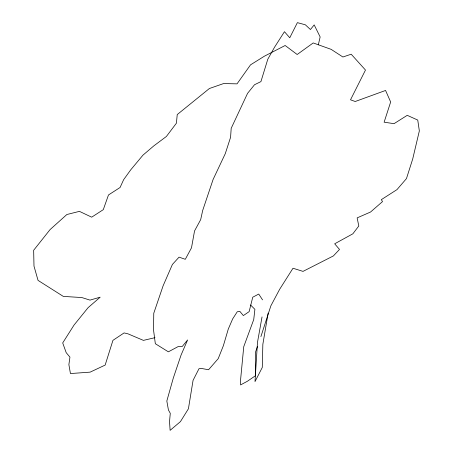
<?xml version="1.0" encoding="UTF-8"?>
<svg xmlns="http://www.w3.org/2000/svg" width="453" height="453" viewBox="0 0 453 453"><rect width="100%" height="100%" fill="white"/><g stroke="black" fill="none" stroke-linecap="round" stroke-linejoin="round"><path stroke-width="0.68" d="M268.125 313.114L262.848 344.325L262.281 367.462L255.005 381.59L257.48 342.383L262.032 316.936M318.329 44.813L320.146 36.948L314.195 24.904L310.43 29.524L305.333 24.785L297.378 22.65L289.761 37.758L284.45 31.704L274.529 47.237L267.797 59.224L260.917 81.619L254.524 84.728L247.553 93.369L231.194 128.318L230.577 137.316L225.283 153.652L213.097 179.479L202.684 210.481L200.673 219.643L194.541 230.945L191.489 247.831L185.294 259.314L179.065 257.14L172.389 264.467L163.103 285.82L153.765 313.261L153.533 329.982L155.334 343.719L168.363 351.828L178.086 346.619L182.259 346.483L187.616 339.931L181.081 355.016L173.284 378.108L166.829 401.013L168.431 409.993L170.277 413.3L169.53 421.55L170.118 430.35L180.453 421.607L188.414 408.793L193.069 380.344L198.963 368.759L200.917 368.357L208.561 369.75L218.221 358.64L223.386 345.662L228.289 329.042L232.683 318.867L237.242 311.794L239.796 311.307L243.352 315.588L249.144 311.63L252.746 297.225L258.731 294.048L262.547 299.863M257.457 346.517L255.396 352.468L255.43 375.056M260.9 336.596L270.866 305.815L279.626 289.342L292.995 268.244L303.023 271.381L333.385 255.928L339.507 249.439L334.676 243.799L352.853 233.81L358.799 225.985L357.14 217.882L370.526 212.038L382.536 201.585L381.324 199.654L396.97 189.626L406.466 178.59L412.711 158.969L419.342 130.923L417.751 120.068L407.236 115.334L394.036 123.669L384.121 122.191L390.656 101.987L385.565 90.453L355.214 101.5L350.509 99.813L365.486 70.051L351.194 54.213L342.91 57.004L331.132 49.349L313.204 42.944L297.174 54.502L285.158 45.498L264.405 56.183L250.543 64.83L237.027 83.856L223.618 83.556L209.394 88.511L177.236 114.569L176.415 123.182L166.398 136.466L153.805 145.889L142.961 155.153L130.724 169.835L123.635 179.682L120.079 187.491L108.477 194.971L103.284 209.66L91.687 217.168L79.439 211.364L66.874 214.512L50.09 229.569L33.658 250.271L33.992 266.115L38.046 280.384L63.301 296.392L81.857 297.559L89.994 300.113L100.187 297.179L88.109 307.661L74.066 325.011L62.701 342.932L66.212 352.689L69.938 357.128L68.884 364.62L70.442 373.555L90.124 372.14L105.147 365.084L112.944 340.345L124.099 332.915L127.978 333.833L143.414 340.379L154.994 337.666M255.435 375.758L247.349 381.279L240.571 384.925L240.673 378.827L243.748 346.687L253.737 319.546L254.897 309.342L250.56 305.005"/></g></svg>
